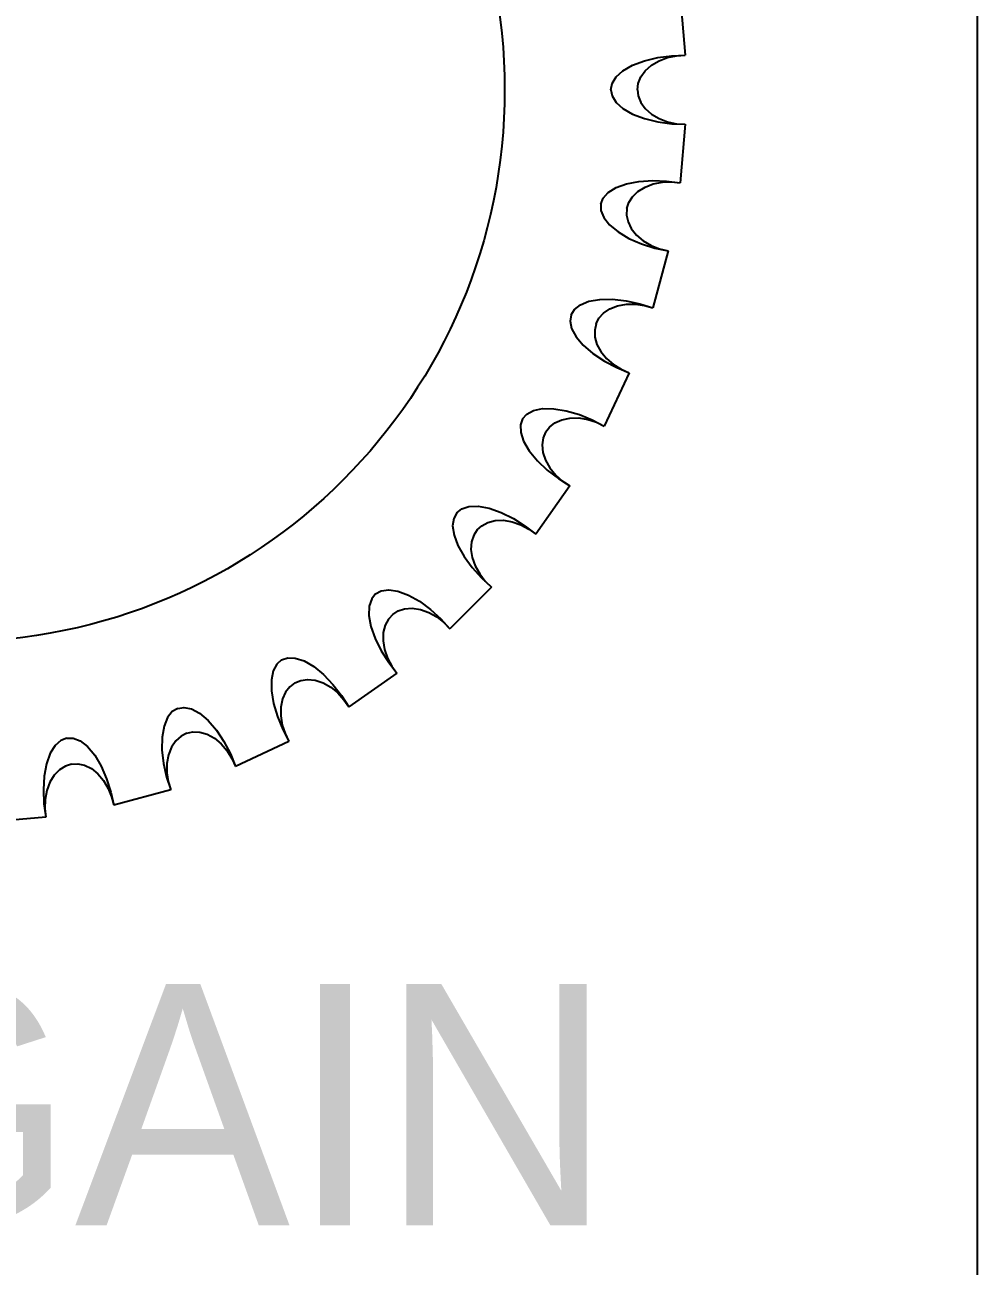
# Model space of a CAD drawing. Extents: x -1423 to 1501, y 0 to 128.
# Drawn here: x 31.33 to 40.3, y 75.92 to 87.61 of the extents above; entities that cross this region are included whole.
import ezdxf

# ---------------------------------------------------------------- set-up
doc = ezdxf.new("R2010")
doc.units = 0
doc.layers.add('LAYER1', color=7, linetype='CONTINUOUS')
doc.styles.add('TEXT702684', font='txt', dxfattribs={"height": 0.2})

msp = doc.modelspace()

# ---------------------------------------------------------------- linework, layer by layer
at = {"layer": 'LAYER1', "color": 7}
msp.add_line((40.3, 128.5), (40.3, 0), dxfattribs=at)
at = {"layer": 'LAYER1', "color": 18}
for p, q in [((37.502, 87.878), (37.55, 87.325)), ((37.502, 87.878), (37.55, 87.325)), ((37.502, 87.878), (37.55, 87.325)), ((37.502, 87.878), (37.55, 87.325)), ((37.55, 86.675), (37.502, 86.122)), ((37.55, 86.675), (37.502, 86.122)), ((37.55, 86.675), (37.502, 86.122)), ((37.55, 86.675), (37.502, 86.122)), ((37.389, 85.482), (37.245, 84.945)), ((37.389, 85.482), (37.245, 84.945)), ((37.389, 85.482), (37.245, 84.945)), ((37.389, 85.482), (37.245, 84.945)), ((37.023, 84.335), (36.788, 83.831)), ((37.023, 84.335), (36.788, 83.831)), ((37.023, 84.335), (36.788, 83.831)), ((37.023, 84.335), (36.788, 83.831)), ((36.463, 83.269), (36.145, 82.814)), ((36.463, 83.269), (36.145, 82.814)), ((36.463, 83.269), (36.145, 82.814)), ((36.463, 83.269), (36.145, 82.814)), ((35.727, 82.316), (35.334, 81.923)), ((35.727, 82.316), (35.334, 81.923)), ((35.727, 82.316), (35.334, 81.923)), ((35.727, 82.316), (35.334, 81.923)), ((34.836, 81.505), (34.381, 81.187)), ((34.836, 81.505), (34.381, 81.187)), ((34.836, 81.505), (34.381, 81.187)), ((34.836, 81.505), (34.381, 81.187)), ((33.819, 80.862), (33.315, 80.627)), ((33.819, 80.862), (33.315, 80.627)), ((33.819, 80.862), (33.315, 80.627)), ((33.819, 80.862), (33.315, 80.627)), ((32.705, 80.405), (32.168, 80.261)), ((32.705, 80.405), (32.168, 80.261)), ((32.705, 80.405), (32.168, 80.261)), ((32.705, 80.405), (32.168, 80.261)), ((31.528, 80.148), (30.975, 80.1)), ((31.528, 80.148), (30.975, 80.1)), ((31.528, 80.148), (30.975, 80.1)), ((31.528, 80.148), (30.975, 80.1))]:
    msp.add_line(p, q, dxfattribs=at)
for points in [[(36.85, 87, 0), (36.862, 87.059, 0), (36.899, 87.12, 0), (36.964, 87.178, 0), (37.055, 87.23, 0), (37.167, 87.272, 0), (37.292, 87.302, 0), (37.423, 87.32, 0), (37.55, 87.325, 0)], [(36.85, 87, 0), (36.862, 87.059, 0), (36.899, 87.12, 0), (36.964, 87.178, 0), (37.055, 87.23, 0), (37.167, 87.272, 0), (37.292, 87.302, 0), (37.423, 87.32, 0), (37.55, 87.325, 0)], [(36.85, 87, 0), (36.862, 87.059, 0), (36.899, 87.12, 0), (36.964, 87.178, 0), (37.055, 87.23, 0), (37.167, 87.272, 0), (37.292, 87.302, 0), (37.423, 87.32, 0), (37.55, 87.325, 0)], [(36.85, 87, 0), (36.862, 87.059, 0), (36.899, 87.12, 0), (36.964, 87.178, 0), (37.055, 87.23, 0), (37.167, 87.272, 0), (37.292, 87.302, 0), (37.423, 87.32, 0), (37.55, 87.325, 0)], [(37.1, 87, 0), (37.108, 87.059, 0), (37.132, 87.12, 0), (37.173, 87.178, 0), (37.232, 87.23, 0), (37.304, 87.272, 0), (37.384, 87.302, 0), (37.468, 87.32, 0), (37.55, 87.325, 0)], [(37.1, 87, 0), (37.108, 87.059, 0), (37.132, 87.12, 0), (37.173, 87.178, 0), (37.232, 87.23, 0), (37.304, 87.272, 0), (37.384, 87.302, 0), (37.468, 87.32, 0), (37.55, 87.325, 0)], [(37.1, 87, 0), (37.108, 87.059, 0), (37.132, 87.12, 0), (37.173, 87.178, 0), (37.232, 87.23, 0), (37.304, 87.272, 0), (37.384, 87.302, 0), (37.468, 87.32, 0), (37.55, 87.325, 0)], [(37.1, 87, 0), (37.108, 87.059, 0), (37.132, 87.12, 0), (37.173, 87.178, 0), (37.232, 87.23, 0), (37.304, 87.272, 0), (37.384, 87.302, 0), (37.468, 87.32, 0), (37.55, 87.325, 0)], [(36.85, 87, 0), (36.862, 86.941, 0), (36.899, 86.88, 0), (36.964, 86.822, 0), (37.055, 86.77, 0), (37.167, 86.728, 0), (37.292, 86.698, 0), (37.423, 86.68, 0), (37.55, 86.675, 0)], [(36.85, 87, 0), (36.862, 86.941, 0), (36.899, 86.88, 0), (36.964, 86.822, 0), (37.055, 86.77, 0), (37.167, 86.728, 0), (37.292, 86.698, 0), (37.423, 86.68, 0), (37.55, 86.675, 0)], [(36.85, 87, 0), (36.862, 86.941, 0), (36.899, 86.88, 0), (36.964, 86.822, 0), (37.055, 86.77, 0), (37.167, 86.728, 0), (37.292, 86.698, 0), (37.423, 86.68, 0), (37.55, 86.675, 0)], [(36.85, 87, 0), (36.862, 86.941, 0), (36.899, 86.88, 0), (36.964, 86.822, 0), (37.055, 86.77, 0), (37.167, 86.728, 0), (37.292, 86.698, 0), (37.423, 86.68, 0), (37.55, 86.675, 0)], [(37.1, 87, 0), (37.108, 86.941, 0), (37.132, 86.88, 0), (37.173, 86.822, 0), (37.232, 86.77, 0), (37.304, 86.728, 0), (37.384, 86.698, 0), (37.468, 86.68, 0), (37.55, 86.675, 0)], [(37.1, 87, 0), (37.108, 86.941, 0), (37.132, 86.88, 0), (37.173, 86.822, 0), (37.232, 86.77, 0), (37.304, 86.728, 0), (37.384, 86.698, 0), (37.468, 86.68, 0), (37.55, 86.675, 0)], [(37.1, 87, 0), (37.108, 86.941, 0), (37.132, 86.88, 0), (37.173, 86.822, 0), (37.232, 86.77, 0), (37.304, 86.728, 0), (37.384, 86.698, 0), (37.468, 86.68, 0), (37.55, 86.675, 0)], [(37.1, 87, 0), (37.108, 86.941, 0), (37.132, 86.88, 0), (37.173, 86.822, 0), (37.232, 86.77, 0), (37.304, 86.728, 0), (37.384, 86.698, 0), (37.468, 86.68, 0), (37.55, 86.675, 0)], [(36.756, 85.923, 0), (36.778, 85.98, 0), (36.825, 86.033, 0), (36.899, 86.079, 0), (36.998, 86.114, 0), (37.115, 86.136, 0), (37.244, 86.144, 0), (37.375, 86.139, 0), (37.502, 86.122, 0)], [(36.756, 85.923, 0), (36.778, 85.98, 0), (36.825, 86.033, 0), (36.899, 86.079, 0), (36.998, 86.114, 0), (37.115, 86.136, 0), (37.244, 86.144, 0), (37.375, 86.139, 0), (37.502, 86.122, 0)], [(36.756, 85.923, 0), (36.778, 85.98, 0), (36.825, 86.033, 0), (36.899, 86.079, 0), (36.998, 86.114, 0), (37.115, 86.136, 0), (37.244, 86.144, 0), (37.375, 86.139, 0), (37.502, 86.122, 0)], [(36.756, 85.923, 0), (36.778, 85.98, 0), (36.825, 86.033, 0), (36.899, 86.079, 0), (36.998, 86.114, 0), (37.115, 86.136, 0), (37.244, 86.144, 0), (37.375, 86.139, 0), (37.502, 86.122, 0)], [(37.002, 85.88, 0), (37.02, 85.937, 0), (37.054, 85.992, 0), (37.105, 86.042, 0), (37.172, 86.083, 0), (37.25, 86.112, 0), (37.335, 86.128, 0), (37.42, 86.131, 0), (37.502, 86.122, 0)], [(37.002, 85.88, 0), (37.02, 85.937, 0), (37.054, 85.992, 0), (37.105, 86.042, 0), (37.172, 86.083, 0), (37.25, 86.112, 0), (37.335, 86.128, 0), (37.42, 86.131, 0), (37.502, 86.122, 0)], [(37.002, 85.88, 0), (37.02, 85.937, 0), (37.054, 85.992, 0), (37.105, 86.042, 0), (37.172, 86.083, 0), (37.25, 86.112, 0), (37.335, 86.128, 0), (37.42, 86.131, 0), (37.502, 86.122, 0)], [(37.002, 85.88, 0), (37.02, 85.937, 0), (37.054, 85.992, 0), (37.105, 86.042, 0), (37.172, 86.083, 0), (37.25, 86.112, 0), (37.335, 86.128, 0), (37.42, 86.131, 0), (37.502, 86.122, 0)], [(36.756, 85.923, 0), (36.757, 85.863, 0), (36.783, 85.797, 0), (36.837, 85.728, 0), (36.918, 85.661, 0), (37.021, 85.6, 0), (37.139, 85.549, 0), (37.264, 85.509, 0), (37.389, 85.482, 0)], [(36.756, 85.923, 0), (36.757, 85.863, 0), (36.783, 85.797, 0), (36.837, 85.728, 0), (36.918, 85.661, 0), (37.021, 85.6, 0), (37.139, 85.549, 0), (37.264, 85.509, 0), (37.389, 85.482, 0)], [(36.756, 85.923, 0), (36.757, 85.863, 0), (36.783, 85.797, 0), (36.837, 85.728, 0), (36.918, 85.661, 0), (37.021, 85.6, 0), (37.139, 85.549, 0), (37.264, 85.509, 0), (37.389, 85.482, 0)], [(36.756, 85.923, 0), (36.757, 85.863, 0), (36.783, 85.797, 0), (36.837, 85.728, 0), (36.918, 85.661, 0), (37.021, 85.6, 0), (37.139, 85.549, 0), (37.264, 85.509, 0), (37.389, 85.482, 0)], [(37.002, 85.88, 0), (36.999, 85.82, 0), (37.012, 85.757, 0), (37.043, 85.692, 0), (37.092, 85.631, 0), (37.156, 85.577, 0), (37.23, 85.533, 0), (37.309, 85.501, 0), (37.389, 85.482, 0)], [(37.002, 85.88, 0), (36.999, 85.82, 0), (37.012, 85.757, 0), (37.043, 85.692, 0), (37.092, 85.631, 0), (37.156, 85.577, 0), (37.23, 85.533, 0), (37.309, 85.501, 0), (37.389, 85.482, 0)], [(37.002, 85.88, 0), (36.999, 85.82, 0), (37.012, 85.757, 0), (37.043, 85.692, 0), (37.092, 85.631, 0), (37.156, 85.577, 0), (37.23, 85.533, 0), (37.309, 85.501, 0), (37.389, 85.482, 0)], [(37.002, 85.88, 0), (36.999, 85.82, 0), (37.012, 85.757, 0), (37.043, 85.692, 0), (37.092, 85.631, 0), (37.156, 85.577, 0), (37.23, 85.533, 0), (37.309, 85.501, 0), (37.389, 85.482, 0)], [(36.476, 84.879, 0), (36.507, 84.931, 0), (36.563, 84.975, 0), (36.644, 85.008, 0), (36.747, 85.025, 0), (36.867, 85.027, 0), (36.995, 85.012, 0), (37.124, 84.984, 0), (37.245, 84.945, 0)], [(36.476, 84.879, 0), (36.507, 84.931, 0), (36.563, 84.975, 0), (36.644, 85.008, 0), (36.747, 85.025, 0), (36.867, 85.027, 0), (36.995, 85.012, 0), (37.124, 84.984, 0), (37.245, 84.945, 0)], [(36.476, 84.879, 0), (36.507, 84.931, 0), (36.563, 84.975, 0), (36.644, 85.008, 0), (36.747, 85.025, 0), (36.867, 85.027, 0), (36.995, 85.012, 0), (37.124, 84.984, 0), (37.245, 84.945, 0)], [(36.476, 84.879, 0), (36.507, 84.931, 0), (36.563, 84.975, 0), (36.644, 85.008, 0), (36.747, 85.025, 0), (36.867, 85.027, 0), (36.995, 85.012, 0), (37.124, 84.984, 0), (37.245, 84.945, 0)], [(36.476, 84.879, 0), (36.467, 84.82, 0), (36.481, 84.75, 0), (36.523, 84.673, 0), (36.59, 84.593, 0), (36.681, 84.515, 0), (36.789, 84.444, 0), (36.905, 84.383, 0), (37.023, 84.335, 0)], [(36.476, 84.879, 0), (36.467, 84.82, 0), (36.481, 84.75, 0), (36.523, 84.673, 0), (36.59, 84.593, 0), (36.681, 84.515, 0), (36.789, 84.444, 0), (36.905, 84.383, 0), (37.023, 84.335, 0)], [(36.476, 84.879, 0), (36.467, 84.82, 0), (36.481, 84.75, 0), (36.523, 84.673, 0), (36.59, 84.593, 0), (36.681, 84.515, 0), (36.789, 84.444, 0), (36.905, 84.383, 0), (37.023, 84.335, 0)], [(36.476, 84.879, 0), (36.467, 84.82, 0), (36.481, 84.75, 0), (36.523, 84.673, 0), (36.59, 84.593, 0), (36.681, 84.515, 0), (36.789, 84.444, 0), (36.905, 84.383, 0), (37.023, 84.335, 0)], [(36.711, 84.794, 0), (36.738, 84.847, 0), (36.782, 84.896, 0), (36.841, 84.936, 0), (36.914, 84.965, 0), (36.996, 84.98, 0), (37.082, 84.981, 0), (37.166, 84.968, 0), (37.245, 84.945, 0)], [(36.711, 84.794, 0), (36.738, 84.847, 0), (36.782, 84.896, 0), (36.841, 84.936, 0), (36.914, 84.965, 0), (36.996, 84.98, 0), (37.082, 84.981, 0), (37.166, 84.968, 0), (37.245, 84.945, 0)], [(36.711, 84.794, 0), (36.738, 84.847, 0), (36.782, 84.896, 0), (36.841, 84.936, 0), (36.914, 84.965, 0), (36.996, 84.98, 0), (37.082, 84.981, 0), (37.166, 84.968, 0), (37.245, 84.945, 0)], [(36.711, 84.794, 0), (36.738, 84.847, 0), (36.782, 84.896, 0), (36.841, 84.936, 0), (36.914, 84.965, 0), (36.996, 84.98, 0), (37.082, 84.981, 0), (37.166, 84.968, 0), (37.245, 84.945, 0)], [(36.711, 84.794, 0), (36.698, 84.736, 0), (36.7, 84.671, 0), (36.719, 84.602, 0), (36.756, 84.533, 0), (36.81, 84.469, 0), (36.875, 84.413, 0), (36.948, 84.368, 0), (37.023, 84.335, 0)], [(36.711, 84.794, 0), (36.698, 84.736, 0), (36.7, 84.671, 0), (36.719, 84.602, 0), (36.756, 84.533, 0), (36.81, 84.469, 0), (36.875, 84.413, 0), (36.948, 84.368, 0), (37.023, 84.335, 0)], [(36.711, 84.794, 0), (36.698, 84.736, 0), (36.7, 84.671, 0), (36.719, 84.602, 0), (36.756, 84.533, 0), (36.81, 84.469, 0), (36.875, 84.413, 0), (36.948, 84.368, 0), (37.023, 84.335, 0)], [(36.711, 84.794, 0), (36.698, 84.736, 0), (36.7, 84.671, 0), (36.719, 84.602, 0), (36.756, 84.533, 0), (36.81, 84.469, 0), (36.875, 84.413, 0), (36.948, 84.368, 0), (37.023, 84.335, 0)], [(36.019, 83.9, 0), (36.059, 83.945, 0), (36.122, 83.979, 0), (36.207, 83.997, 0), (36.312, 83.996, 0), (36.43, 83.977, 0), (36.554, 83.94, 0), (36.675, 83.89, 0), (36.788, 83.831, 0)], [(36.019, 83.9, 0), (36.059, 83.945, 0), (36.122, 83.979, 0), (36.207, 83.997, 0), (36.312, 83.996, 0), (36.43, 83.977, 0), (36.554, 83.94, 0), (36.675, 83.89, 0), (36.788, 83.831, 0)], [(36.019, 83.9, 0), (36.059, 83.945, 0), (36.122, 83.979, 0), (36.207, 83.997, 0), (36.312, 83.996, 0), (36.43, 83.977, 0), (36.554, 83.94, 0), (36.675, 83.89, 0), (36.788, 83.831, 0)], [(36.019, 83.9, 0), (36.059, 83.945, 0), (36.122, 83.979, 0), (36.207, 83.997, 0), (36.312, 83.996, 0), (36.43, 83.977, 0), (36.554, 83.94, 0), (36.675, 83.89, 0), (36.788, 83.831, 0)], [(36.019, 83.9, 0), (36, 83.843, 0), (36.002, 83.772, 0), (36.029, 83.689, 0), (36.082, 83.598, 0), (36.158, 83.506, 0), (36.251, 83.417, 0), (36.356, 83.337, 0), (36.463, 83.269, 0)], [(36.019, 83.9, 0), (36, 83.843, 0), (36.002, 83.772, 0), (36.029, 83.689, 0), (36.082, 83.598, 0), (36.158, 83.506, 0), (36.251, 83.417, 0), (36.356, 83.337, 0), (36.463, 83.269, 0)], [(36.019, 83.9, 0), (36, 83.843, 0), (36.002, 83.772, 0), (36.029, 83.689, 0), (36.082, 83.598, 0), (36.158, 83.506, 0), (36.251, 83.417, 0), (36.356, 83.337, 0), (36.463, 83.269, 0)], [(36.019, 83.9, 0), (36, 83.843, 0), (36.002, 83.772, 0), (36.029, 83.689, 0), (36.082, 83.598, 0), (36.158, 83.506, 0), (36.251, 83.417, 0), (36.356, 83.337, 0), (36.463, 83.269, 0)], [(36.236, 83.775, 0), (36.272, 83.822, 0), (36.323, 83.863, 0), (36.388, 83.892, 0), (36.465, 83.908, 0), (36.548, 83.909, 0), (36.633, 83.894, 0), (36.714, 83.868, 0), (36.788, 83.831, 0)], [(36.236, 83.775, 0), (36.272, 83.822, 0), (36.323, 83.863, 0), (36.388, 83.892, 0), (36.465, 83.908, 0), (36.548, 83.909, 0), (36.633, 83.894, 0), (36.714, 83.868, 0), (36.788, 83.831, 0)], [(36.236, 83.775, 0), (36.272, 83.822, 0), (36.323, 83.863, 0), (36.388, 83.892, 0), (36.465, 83.908, 0), (36.548, 83.909, 0), (36.633, 83.894, 0), (36.714, 83.868, 0), (36.788, 83.831, 0)], [(36.236, 83.775, 0), (36.272, 83.822, 0), (36.323, 83.863, 0), (36.388, 83.892, 0), (36.465, 83.908, 0), (36.548, 83.909, 0), (36.633, 83.894, 0), (36.714, 83.868, 0), (36.788, 83.831, 0)], [(36.236, 83.775, 0), (36.213, 83.72, 0), (36.203, 83.656, 0), (36.211, 83.584, 0), (36.235, 83.51, 0), (36.276, 83.438, 0), (36.331, 83.371, 0), (36.395, 83.314, 0), (36.463, 83.269, 0)], [(36.236, 83.775, 0), (36.213, 83.72, 0), (36.203, 83.656, 0), (36.211, 83.584, 0), (36.235, 83.51, 0), (36.276, 83.438, 0), (36.331, 83.371, 0), (36.395, 83.314, 0), (36.463, 83.269, 0)], [(36.236, 83.775, 0), (36.213, 83.72, 0), (36.203, 83.656, 0), (36.211, 83.584, 0), (36.235, 83.51, 0), (36.276, 83.438, 0), (36.331, 83.371, 0), (36.395, 83.314, 0), (36.463, 83.269, 0)], [(36.236, 83.775, 0), (36.213, 83.72, 0), (36.203, 83.656, 0), (36.211, 83.584, 0), (36.235, 83.51, 0), (36.276, 83.438, 0), (36.331, 83.371, 0), (36.395, 83.314, 0), (36.463, 83.269, 0)], [(35.399, 83.015, 0), (35.37, 82.962, 0), (35.36, 82.892, 0), (35.373, 82.805, 0), (35.409, 82.707, 0), (35.468, 82.603, 0), (35.544, 82.499, 0), (35.633, 82.402, 0), (35.727, 82.316, 0)], [(35.399, 83.015, 0), (35.37, 82.962, 0), (35.36, 82.892, 0), (35.373, 82.805, 0), (35.409, 82.707, 0), (35.468, 82.603, 0), (35.544, 82.499, 0), (35.633, 82.402, 0), (35.727, 82.316, 0)], [(35.399, 83.015, 0), (35.37, 82.962, 0), (35.36, 82.892, 0), (35.373, 82.805, 0), (35.409, 82.707, 0), (35.468, 82.603, 0), (35.544, 82.499, 0), (35.633, 82.402, 0), (35.727, 82.316, 0)], [(35.399, 83.015, 0), (35.37, 82.962, 0), (35.36, 82.892, 0), (35.373, 82.805, 0), (35.409, 82.707, 0), (35.468, 82.603, 0), (35.544, 82.499, 0), (35.633, 82.402, 0), (35.727, 82.316, 0)], [(35.399, 83.015, 0), (35.446, 83.052, 0), (35.514, 83.075, 0), (35.601, 83.078, 0), (35.704, 83.059, 0), (35.817, 83.019, 0), (35.933, 82.962, 0), (36.044, 82.891, 0), (36.145, 82.814, 0)], [(35.399, 83.015, 0), (35.446, 83.052, 0), (35.514, 83.075, 0), (35.601, 83.078, 0), (35.704, 83.059, 0), (35.817, 83.019, 0), (35.933, 82.962, 0), (36.044, 82.891, 0), (36.145, 82.814, 0)], [(35.399, 83.015, 0), (35.446, 83.052, 0), (35.514, 83.075, 0), (35.601, 83.078, 0), (35.704, 83.059, 0), (35.817, 83.019, 0), (35.933, 82.962, 0), (36.044, 82.891, 0), (36.145, 82.814, 0)], [(35.399, 83.015, 0), (35.446, 83.052, 0), (35.514, 83.075, 0), (35.601, 83.078, 0), (35.704, 83.059, 0), (35.817, 83.019, 0), (35.933, 82.962, 0), (36.044, 82.891, 0), (36.145, 82.814, 0)], [(35.591, 82.854, 0), (35.635, 82.894, 0), (35.692, 82.925, 0), (35.761, 82.943, 0), (35.84, 82.945, 0), (35.922, 82.931, 0), (36.003, 82.903, 0), (36.078, 82.862, 0), (36.145, 82.814, 0)], [(35.591, 82.854, 0), (35.635, 82.894, 0), (35.692, 82.925, 0), (35.761, 82.943, 0), (35.84, 82.945, 0), (35.922, 82.931, 0), (36.003, 82.903, 0), (36.078, 82.862, 0), (36.145, 82.814, 0)], [(35.591, 82.854, 0), (35.635, 82.894, 0), (35.692, 82.925, 0), (35.761, 82.943, 0), (35.84, 82.945, 0), (35.922, 82.931, 0), (36.003, 82.903, 0), (36.078, 82.862, 0), (36.145, 82.814, 0)], [(35.591, 82.854, 0), (35.635, 82.894, 0), (35.692, 82.925, 0), (35.761, 82.943, 0), (35.84, 82.945, 0), (35.922, 82.931, 0), (36.003, 82.903, 0), (36.078, 82.862, 0), (36.145, 82.814, 0)], [(35.591, 82.854, 0), (35.559, 82.804, 0), (35.538, 82.742, 0), (35.533, 82.671, 0), (35.544, 82.593, 0), (35.572, 82.515, 0), (35.615, 82.44, 0), (35.668, 82.373, 0), (35.727, 82.316, 0)], [(35.591, 82.854, 0), (35.559, 82.804, 0), (35.538, 82.742, 0), (35.533, 82.671, 0), (35.544, 82.593, 0), (35.572, 82.515, 0), (35.615, 82.44, 0), (35.668, 82.373, 0), (35.727, 82.316, 0)], [(35.591, 82.854, 0), (35.559, 82.804, 0), (35.538, 82.742, 0), (35.533, 82.671, 0), (35.544, 82.593, 0), (35.572, 82.515, 0), (35.615, 82.44, 0), (35.668, 82.373, 0), (35.727, 82.316, 0)], [(35.591, 82.854, 0), (35.559, 82.804, 0), (35.538, 82.742, 0), (35.533, 82.671, 0), (35.544, 82.593, 0), (35.572, 82.515, 0), (35.615, 82.44, 0), (35.668, 82.373, 0), (35.727, 82.316, 0)], [(34.635, 82.251, 0), (34.598, 82.204, 0), (34.575, 82.136, 0), (34.572, 82.049, 0), (34.591, 81.946, 0), (34.631, 81.833, 0), (34.688, 81.717, 0), (34.759, 81.606, 0), (34.836, 81.505, 0)], [(34.635, 82.251, 0), (34.598, 82.204, 0), (34.575, 82.136, 0), (34.572, 82.049, 0), (34.591, 81.946, 0), (34.631, 81.833, 0), (34.688, 81.717, 0), (34.759, 81.606, 0), (34.836, 81.505, 0)], [(34.635, 82.251, 0), (34.598, 82.204, 0), (34.575, 82.136, 0), (34.572, 82.049, 0), (34.591, 81.946, 0), (34.631, 81.833, 0), (34.688, 81.717, 0), (34.759, 81.606, 0), (34.836, 81.505, 0)], [(34.635, 82.251, 0), (34.598, 82.204, 0), (34.575, 82.136, 0), (34.572, 82.049, 0), (34.591, 81.946, 0), (34.631, 81.833, 0), (34.688, 81.717, 0), (34.759, 81.606, 0), (34.836, 81.505, 0)], [(34.635, 82.251, 0), (34.688, 82.28, 0), (34.758, 82.29, 0), (34.845, 82.277, 0), (34.943, 82.241, 0), (35.047, 82.182, 0), (35.151, 82.106, 0), (35.248, 82.017, 0), (35.334, 81.923, 0)], [(34.635, 82.251, 0), (34.688, 82.28, 0), (34.758, 82.29, 0), (34.845, 82.277, 0), (34.943, 82.241, 0), (35.047, 82.182, 0), (35.151, 82.106, 0), (35.248, 82.017, 0), (35.334, 81.923, 0)], [(34.635, 82.251, 0), (34.688, 82.28, 0), (34.758, 82.29, 0), (34.845, 82.277, 0), (34.943, 82.241, 0), (35.047, 82.182, 0), (35.151, 82.106, 0), (35.248, 82.017, 0), (35.334, 81.923, 0)], [(34.635, 82.251, 0), (34.688, 82.28, 0), (34.758, 82.29, 0), (34.845, 82.277, 0), (34.943, 82.241, 0), (35.047, 82.182, 0), (35.151, 82.106, 0), (35.248, 82.017, 0), (35.334, 81.923, 0)], [(34.796, 82.059, 0), (34.846, 82.091, 0), (34.908, 82.112, 0), (34.979, 82.117, 0), (35.057, 82.106, 0), (35.135, 82.078, 0), (35.21, 82.035, 0), (35.277, 81.982, 0), (35.334, 81.923, 0)], [(34.796, 82.059, 0), (34.846, 82.091, 0), (34.908, 82.112, 0), (34.979, 82.117, 0), (35.057, 82.106, 0), (35.135, 82.078, 0), (35.21, 82.035, 0), (35.277, 81.982, 0), (35.334, 81.923, 0)], [(34.796, 82.059, 0), (34.846, 82.091, 0), (34.908, 82.112, 0), (34.979, 82.117, 0), (35.057, 82.106, 0), (35.135, 82.078, 0), (35.21, 82.035, 0), (35.277, 81.982, 0), (35.334, 81.923, 0)], [(34.796, 82.059, 0), (34.846, 82.091, 0), (34.908, 82.112, 0), (34.979, 82.117, 0), (35.057, 82.106, 0), (35.135, 82.078, 0), (35.21, 82.035, 0), (35.277, 81.982, 0), (35.334, 81.923, 0)], [(34.796, 82.059, 0), (34.756, 82.015, 0), (34.725, 81.958, 0), (34.707, 81.889, 0), (34.705, 81.81, 0), (34.719, 81.728, 0), (34.747, 81.647, 0), (34.788, 81.572, 0), (34.836, 81.505, 0)], [(34.796, 82.059, 0), (34.756, 82.015, 0), (34.725, 81.958, 0), (34.707, 81.889, 0), (34.705, 81.81, 0), (34.719, 81.728, 0), (34.747, 81.647, 0), (34.788, 81.572, 0), (34.836, 81.505, 0)], [(34.796, 82.059, 0), (34.756, 82.015, 0), (34.725, 81.958, 0), (34.707, 81.889, 0), (34.705, 81.81, 0), (34.719, 81.728, 0), (34.747, 81.647, 0), (34.788, 81.572, 0), (34.836, 81.505, 0)], [(34.796, 82.059, 0), (34.756, 82.015, 0), (34.725, 81.958, 0), (34.707, 81.889, 0), (34.705, 81.81, 0), (34.719, 81.728, 0), (34.747, 81.647, 0), (34.788, 81.572, 0), (34.836, 81.505, 0)], [(33.75, 81.631, 0), (33.705, 81.591, 0), (33.671, 81.528, 0), (33.653, 81.443, 0), (33.654, 81.338, 0), (33.673, 81.22, 0), (33.71, 81.096, 0), (33.76, 80.975, 0), (33.819, 80.862, 0)], [(33.75, 81.631, 0), (33.705, 81.591, 0), (33.671, 81.528, 0), (33.653, 81.443, 0), (33.654, 81.338, 0), (33.673, 81.22, 0), (33.71, 81.096, 0), (33.76, 80.975, 0), (33.819, 80.862, 0)], [(33.75, 81.631, 0), (33.705, 81.591, 0), (33.671, 81.528, 0), (33.653, 81.443, 0), (33.654, 81.338, 0), (33.673, 81.22, 0), (33.71, 81.096, 0), (33.76, 80.975, 0), (33.819, 80.862, 0)], [(33.75, 81.631, 0), (33.705, 81.591, 0), (33.671, 81.528, 0), (33.653, 81.443, 0), (33.654, 81.338, 0), (33.673, 81.22, 0), (33.71, 81.096, 0), (33.76, 80.975, 0), (33.819, 80.862, 0)], [(33.75, 81.631, 0), (33.807, 81.65, 0), (33.878, 81.648, 0), (33.961, 81.621, 0), (34.052, 81.568, 0), (34.144, 81.492, 0), (34.233, 81.399, 0), (34.313, 81.294, 0), (34.381, 81.187, 0)], [(33.75, 81.631, 0), (33.807, 81.65, 0), (33.878, 81.648, 0), (33.961, 81.621, 0), (34.052, 81.568, 0), (34.144, 81.492, 0), (34.233, 81.399, 0), (34.313, 81.294, 0), (34.381, 81.187, 0)], [(33.75, 81.631, 0), (33.807, 81.65, 0), (33.878, 81.648, 0), (33.961, 81.621, 0), (34.052, 81.568, 0), (34.144, 81.492, 0), (34.233, 81.399, 0), (34.313, 81.294, 0), (34.381, 81.187, 0)], [(33.75, 81.631, 0), (33.807, 81.65, 0), (33.878, 81.648, 0), (33.961, 81.621, 0), (34.052, 81.568, 0), (34.144, 81.492, 0), (34.233, 81.399, 0), (34.313, 81.294, 0), (34.381, 81.187, 0)], [(33.875, 81.414, 0), (33.828, 81.378, 0), (33.787, 81.327, 0), (33.758, 81.262, 0), (33.742, 81.185, 0), (33.741, 81.102, 0), (33.756, 81.017, 0), (33.782, 80.936, 0), (33.819, 80.862, 0)], [(33.875, 81.414, 0), (33.828, 81.378, 0), (33.787, 81.327, 0), (33.758, 81.262, 0), (33.742, 81.185, 0), (33.741, 81.102, 0), (33.756, 81.017, 0), (33.782, 80.936, 0), (33.819, 80.862, 0)], [(33.875, 81.414, 0), (33.828, 81.378, 0), (33.787, 81.327, 0), (33.758, 81.262, 0), (33.742, 81.185, 0), (33.741, 81.102, 0), (33.756, 81.017, 0), (33.782, 80.936, 0), (33.819, 80.862, 0)], [(33.875, 81.414, 0), (33.828, 81.378, 0), (33.787, 81.327, 0), (33.758, 81.262, 0), (33.742, 81.185, 0), (33.741, 81.102, 0), (33.756, 81.017, 0), (33.782, 80.936, 0), (33.819, 80.862, 0)], [(33.875, 81.414, 0), (33.93, 81.437, 0), (33.994, 81.447, 0), (34.066, 81.439, 0), (34.14, 81.415, 0), (34.212, 81.374, 0), (34.279, 81.319, 0), (34.336, 81.255, 0), (34.381, 81.187, 0)], [(33.875, 81.414, 0), (33.93, 81.437, 0), (33.994, 81.447, 0), (34.066, 81.439, 0), (34.14, 81.415, 0), (34.212, 81.374, 0), (34.279, 81.319, 0), (34.336, 81.255, 0), (34.381, 81.187, 0)], [(33.875, 81.414, 0), (33.93, 81.437, 0), (33.994, 81.447, 0), (34.066, 81.439, 0), (34.14, 81.415, 0), (34.212, 81.374, 0), (34.279, 81.319, 0), (34.336, 81.255, 0), (34.381, 81.187, 0)], [(33.875, 81.414, 0), (33.93, 81.437, 0), (33.994, 81.447, 0), (34.066, 81.439, 0), (34.14, 81.415, 0), (34.212, 81.374, 0), (34.279, 81.319, 0), (34.336, 81.255, 0), (34.381, 81.187, 0)], [(32.771, 81.174, 0), (32.719, 81.143, 0), (32.675, 81.087, 0), (32.642, 81.006, 0), (32.625, 80.903, 0), (32.623, 80.783, 0), (32.638, 80.655, 0), (32.666, 80.526, 0), (32.705, 80.405, 0)], [(32.771, 81.174, 0), (32.719, 81.143, 0), (32.675, 81.087, 0), (32.642, 81.006, 0), (32.625, 80.903, 0), (32.623, 80.783, 0), (32.638, 80.655, 0), (32.666, 80.526, 0), (32.705, 80.405, 0)], [(32.771, 81.174, 0), (32.719, 81.143, 0), (32.675, 81.087, 0), (32.642, 81.006, 0), (32.625, 80.903, 0), (32.623, 80.783, 0), (32.638, 80.655, 0), (32.666, 80.526, 0), (32.705, 80.405, 0)], [(32.771, 81.174, 0), (32.719, 81.143, 0), (32.675, 81.087, 0), (32.642, 81.006, 0), (32.625, 80.903, 0), (32.623, 80.783, 0), (32.638, 80.655, 0), (32.666, 80.526, 0), (32.705, 80.405, 0)], [(32.771, 81.174, 0), (32.83, 81.183, 0), (32.9, 81.169, 0), (32.977, 81.127, 0), (33.057, 81.06, 0), (33.135, 80.969, 0), (33.206, 80.861, 0), (33.267, 80.745, 0), (33.315, 80.627, 0)], [(32.771, 81.174, 0), (32.83, 81.183, 0), (32.9, 81.169, 0), (32.977, 81.127, 0), (33.057, 81.06, 0), (33.135, 80.969, 0), (33.206, 80.861, 0), (33.267, 80.745, 0), (33.315, 80.627, 0)], [(32.771, 81.174, 0), (32.83, 81.183, 0), (32.9, 81.169, 0), (32.977, 81.127, 0), (33.057, 81.06, 0), (33.135, 80.969, 0), (33.206, 80.861, 0), (33.267, 80.745, 0), (33.315, 80.627, 0)], [(32.771, 81.174, 0), (32.83, 81.183, 0), (32.9, 81.169, 0), (32.977, 81.127, 0), (33.057, 81.06, 0), (33.135, 80.969, 0), (33.206, 80.861, 0), (33.267, 80.745, 0), (33.315, 80.627, 0)], [(32.856, 80.939, 0), (32.803, 80.912, 0), (32.754, 80.868, 0), (32.714, 80.809, 0), (32.685, 80.736, 0), (32.67, 80.654, 0), (32.669, 80.568, 0), (32.682, 80.484, 0), (32.705, 80.405, 0)], [(32.856, 80.939, 0), (32.803, 80.912, 0), (32.754, 80.868, 0), (32.714, 80.809, 0), (32.685, 80.736, 0), (32.67, 80.654, 0), (32.669, 80.568, 0), (32.682, 80.484, 0), (32.705, 80.405, 0)], [(32.856, 80.939, 0), (32.803, 80.912, 0), (32.754, 80.868, 0), (32.714, 80.809, 0), (32.685, 80.736, 0), (32.67, 80.654, 0), (32.669, 80.568, 0), (32.682, 80.484, 0), (32.705, 80.405, 0)], [(32.856, 80.939, 0), (32.803, 80.912, 0), (32.754, 80.868, 0), (32.714, 80.809, 0), (32.685, 80.736, 0), (32.67, 80.654, 0), (32.669, 80.568, 0), (32.682, 80.484, 0), (32.705, 80.405, 0)], [(32.856, 80.939, 0), (32.914, 80.952, 0), (32.979, 80.95, 0), (33.048, 80.931, 0), (33.117, 80.894, 0), (33.181, 80.84, 0), (33.237, 80.775, 0), (33.282, 80.702, 0), (33.315, 80.627, 0)], [(32.856, 80.939, 0), (32.914, 80.952, 0), (32.979, 80.95, 0), (33.048, 80.931, 0), (33.117, 80.894, 0), (33.181, 80.84, 0), (33.237, 80.775, 0), (33.282, 80.702, 0), (33.315, 80.627, 0)], [(32.856, 80.939, 0), (32.914, 80.952, 0), (32.979, 80.95, 0), (33.048, 80.931, 0), (33.117, 80.894, 0), (33.181, 80.84, 0), (33.237, 80.775, 0), (33.282, 80.702, 0), (33.315, 80.627, 0)], [(32.856, 80.939, 0), (32.914, 80.952, 0), (32.979, 80.95, 0), (33.048, 80.931, 0), (33.117, 80.894, 0), (33.181, 80.84, 0), (33.237, 80.775, 0), (33.282, 80.702, 0), (33.315, 80.627, 0)], [(31.727, 80.894, 0), (31.67, 80.872, 0), (31.617, 80.825, 0), (31.571, 80.751, 0), (31.536, 80.652, 0), (31.514, 80.535, 0), (31.506, 80.406, 0), (31.511, 80.275, 0), (31.528, 80.148, 0)], [(31.727, 80.894, 0), (31.67, 80.872, 0), (31.617, 80.825, 0), (31.571, 80.751, 0), (31.536, 80.652, 0), (31.514, 80.535, 0), (31.506, 80.406, 0), (31.511, 80.275, 0), (31.528, 80.148, 0)], [(31.727, 80.894, 0), (31.67, 80.872, 0), (31.617, 80.825, 0), (31.571, 80.751, 0), (31.536, 80.652, 0), (31.514, 80.535, 0), (31.506, 80.406, 0), (31.511, 80.275, 0), (31.528, 80.148, 0)], [(31.727, 80.894, 0), (31.67, 80.872, 0), (31.617, 80.825, 0), (31.571, 80.751, 0), (31.536, 80.652, 0), (31.514, 80.535, 0), (31.506, 80.406, 0), (31.511, 80.275, 0), (31.528, 80.148, 0)], [(31.727, 80.894, 0), (31.787, 80.893, 0), (31.853, 80.867, 0), (31.922, 80.813, 0), (31.989, 80.732, 0), (32.05, 80.629, 0), (32.101, 80.511, 0), (32.141, 80.386, 0), (32.168, 80.261, 0)], [(31.727, 80.894, 0), (31.787, 80.893, 0), (31.853, 80.867, 0), (31.922, 80.813, 0), (31.989, 80.732, 0), (32.05, 80.629, 0), (32.101, 80.511, 0), (32.141, 80.386, 0), (32.168, 80.261, 0)], [(31.727, 80.894, 0), (31.787, 80.893, 0), (31.853, 80.867, 0), (31.922, 80.813, 0), (31.989, 80.732, 0), (32.05, 80.629, 0), (32.101, 80.511, 0), (32.141, 80.386, 0), (32.168, 80.261, 0)], [(31.727, 80.894, 0), (31.787, 80.893, 0), (31.853, 80.867, 0), (31.922, 80.813, 0), (31.989, 80.732, 0), (32.05, 80.629, 0), (32.101, 80.511, 0), (32.141, 80.386, 0), (32.168, 80.261, 0)], [(31.77, 80.648, 0), (31.713, 80.63, 0), (31.658, 80.596, 0), (31.608, 80.545, 0), (31.567, 80.478, 0), (31.538, 80.4, 0), (31.522, 80.315, 0), (31.519, 80.23, 0), (31.528, 80.148, 0)], [(31.77, 80.648, 0), (31.713, 80.63, 0), (31.658, 80.596, 0), (31.608, 80.545, 0), (31.567, 80.478, 0), (31.538, 80.4, 0), (31.522, 80.315, 0), (31.519, 80.23, 0), (31.528, 80.148, 0)], [(31.77, 80.648, 0), (31.713, 80.63, 0), (31.658, 80.596, 0), (31.608, 80.545, 0), (31.567, 80.478, 0), (31.538, 80.4, 0), (31.522, 80.315, 0), (31.519, 80.23, 0), (31.528, 80.148, 0)], [(31.77, 80.648, 0), (31.713, 80.63, 0), (31.658, 80.596, 0), (31.608, 80.545, 0), (31.567, 80.478, 0), (31.538, 80.4, 0), (31.522, 80.315, 0), (31.519, 80.23, 0), (31.528, 80.148, 0)], [(31.77, 80.648, 0), (31.83, 80.651, 0), (31.893, 80.638, 0), (31.958, 80.607, 0), (32.019, 80.558, 0), (32.073, 80.494, 0), (32.117, 80.42, 0), (32.149, 80.341, 0), (32.168, 80.261, 0)], [(31.77, 80.648, 0), (31.83, 80.651, 0), (31.893, 80.638, 0), (31.958, 80.607, 0), (32.019, 80.558, 0), (32.073, 80.494, 0), (32.117, 80.42, 0), (32.149, 80.341, 0), (32.168, 80.261, 0)], [(31.77, 80.648, 0), (31.83, 80.651, 0), (31.893, 80.638, 0), (31.958, 80.607, 0), (32.019, 80.558, 0), (32.073, 80.494, 0), (32.117, 80.42, 0), (32.149, 80.341, 0), (32.168, 80.261, 0)], [(31.77, 80.648, 0), (31.83, 80.651, 0), (31.893, 80.638, 0), (31.958, 80.607, 0), (32.019, 80.558, 0), (32.073, 80.494, 0), (32.117, 80.42, 0), (32.149, 80.341, 0), (32.168, 80.261, 0)]]:
    msp.add_polyline3d(points, dxfattribs=at)
msp.add_circle((30.65, 87), 5.2, dxfattribs=at)
msp.add_circle((30.65, 87), 5.2, dxfattribs=at)

# ---------------------------------------------------------------- texts
at = {"layer": 'LAYER1', "color": 18, "style": 'TEXT702684'}
msp.add_text('CV2 GAIN', height=2.2733, dxfattribs=at).set_placement((22.679, 76.306))

doc.saveas('drawing.dxf')
